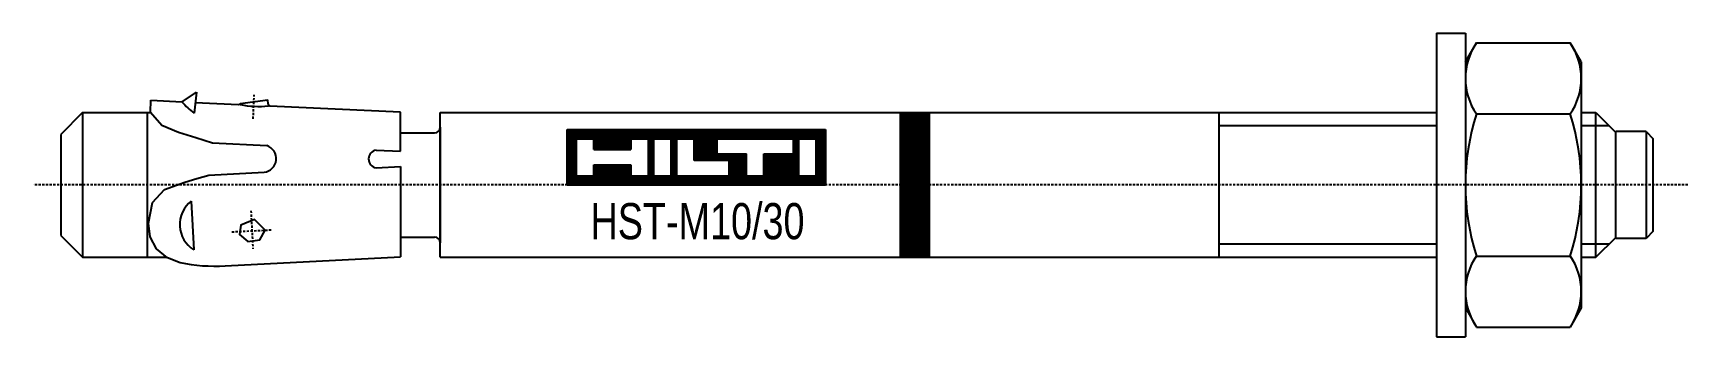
# Model space of a CAD drawing. Header units: millimetres. Extents: x 296 to 4896, y 152 to 3333.
# Drawn here: x 3633.4 to 3747.7, y 1657.1 to 1678.1 of the extents above; entities that cross this region are included whole.
import ezdxf
from ezdxf.enums import TextEntityAlignment as Align

# ---------------------------------------------------------------- set-up
doc = ezdxf.new("R2010")
doc.units = ezdxf.units.MM
doc.linetypes.add('DASHED', pattern=[0.25, 0.15625, -0.09375])
for name, color, linetype in [('1', 1, 'DASHED'), ('10', 1, 'Continuous'), ('2', 3, 'Continuous'), ('3', 4, 'Continuous'), ('4', 2, 'Continuous'), ('951', 1, 'Continuous')]:
    doc.layers.add(name, color=color, linetype=linetype)
doc.styles.get("Standard").update_dxf_attribs({"font": 'arial.ttf'})

# ---------------------------------------------------------------- blocks, each defined once
blk = doc.blocks.new('HST-M10-30')
at = {"layer": '1'}
for p, q in [((-96.71, 4.57), (-96.64, 6.23)), ((2.39, 0), (-111.91, 0)), ((-96.87, -1.78), (-96.73, -4.41)), ((-98.18, -3.24), (-95.45, -3.1))]:
    blk.add_line(p, q, dxfattribs=at)
at = {"layer": '1', "linetype": 'Continuous'}
blk.add_arc((-96.34, 11.79), 6.36, 258.4927, 276.2076, dxfattribs=at)
at = {"layer": '10'}
for p, q in [((-75.02, 0), (-75.02, 3.84)), ((-75.02, 3.84), (-57.18, 3.84)), ((-74.99, 3.84), (-74.99, 0)), ((-74.92, 0), (-74.92, 3.84)), ((-74.86, 3.84), (-74.86, 0)), ((-74.79, 0), (-74.79, 3.84)), ((-74.73, 3.84), (-74.73, 0)), ((-74.67, 0), (-74.67, 3.84)), ((-74.6, 3.84), (-74.6, 0)), ((-74.54, 0), (-74.54, 3.84)), ((-74.47, 3.84), (-74.47, 0)), ((-74.41, 0), (-74.41, 3.84)), ((-74.35, 3.84), (-74.35, 3.2)), ((-74.28, 3.2), (-74.28, 3.84)), ((-74.22, 3.84), (-74.22, 3.2)), ((-74.15, 3.2), (-74.15, 3.84)), ((-74.09, 3.84), (-74.09, 3.2)), ((-74.03, 3.2), (-74.03, 3.84)), ((-73.96, 3.84), (-73.96, 3.2)), ((-73.9, 3.2), (-73.9, 3.84)), ((-73.83, 3.84), (-73.83, 3.2)), ((-73.77, 3.2), (-73.77, 3.84)), ((-73.71, 3.84), (-73.71, 3.2)), ((-73.64, 3.2), (-73.64, 3.84)), ((-73.58, 3.84), (-73.58, 3.2)), ((-73.51, 3.2), (-73.51, 3.84)), ((-73.45, 3.84), (-73.45, 3.2)), ((-73.39, 3.2), (-73.39, 3.84)), ((-73.32, 3.84), (-73.32, 3.2)), ((-73.26, 3.2), (-73.26, 3.84)), ((-73.19, 3.84), (-73.19, 3.2)), ((-73.13, 2.45), (-73.13, 3.84)), ((-73.07, 3.84), (-73.07, 2.45)), ((-73, 2.45), (-73, 3.84)), ((-72.94, 3.84), (-72.94, 2.45)), ((-72.87, 2.45), (-72.87, 3.84)), ((-72.81, 3.84), (-72.81, 2.45)), ((-72.75, 2.45), (-72.75, 3.84)), ((-72.68, 3.84), (-72.68, 2.45)), ((-72.62, 2.45), (-72.62, 3.84)), ((-72.55, 3.84), (-72.55, 2.45)), ((-72.49, 2.45), (-72.49, 3.84)), ((-72.43, 3.84), (-72.43, 2.45)), ((-72.36, 2.45), (-72.36, 3.84)), ((-72.3, 3.84), (-72.3, 2.45)), ((-72.23, 2.45), (-72.23, 3.84)), ((-72.17, 3.84), (-72.17, 2.45)), ((-72.11, 2.45), (-72.11, 3.84)), ((-72.04, 3.84), (-72.04, 2.45)), ((-71.98, 2.45), (-71.98, 3.84)), ((-71.91, 3.84), (-71.91, 2.45)), ((-71.85, 2.45), (-71.85, 3.84)), ((-71.79, 3.84), (-71.79, 2.45)), ((-71.72, 2.45), (-71.72, 3.84)), ((-71.66, 3.84), (-71.66, 2.45)), ((-71.59, 2.45), (-71.59, 3.84)), ((-71.53, 3.84), (-71.53, 2.45)), ((-71.47, 2.45), (-71.47, 3.84)), ((-71.4, 3.84), (-71.4, 2.45)), ((-71.34, 2.45), (-71.34, 3.84)), ((-71.27, 3.84), (-71.27, 2.45)), ((-71.21, 2.45), (-71.21, 3.84)), ((-71.15, 3.84), (-71.15, 2.45)), ((-71.08, 2.45), (-71.08, 3.84)), ((-71.02, 3.84), (-71.02, 2.45)), ((-70.95, 2.45), (-70.95, 3.84)), ((-70.89, 3.84), (-70.89, 2.45)), ((-70.83, 2.45), (-70.83, 3.84)), ((-70.76, 3.84), (-70.76, 2.45)), ((-70.7, 2.45), (-70.7, 3.84)), ((-70.63, 3.84), (-70.63, 2.45)), ((-70.57, 3.2), (-70.57, 3.84)), ((-70.51, 3.84), (-70.51, 3.2)), ((-70.44, 3.2), (-70.44, 3.84)), ((-70.38, 3.84), (-70.38, 3.2)), ((-70.31, 3.2), (-70.31, 3.84)), ((-70.25, 3.84), (-70.25, 3.2)), ((-70.19, 3.2), (-70.19, 3.84)), ((-70.12, 3.84), (-70.12, 3.2)), ((-70.06, 3.2), (-70.06, 3.84)), ((-69.99, 3.84), (-69.99, 3.2)), ((-69.93, 3.2), (-69.93, 3.84)), ((-69.87, 3.84), (-69.87, 3.2)), ((-69.8, 3.2), (-69.8, 3.84)), ((-69.74, 3.84), (-69.74, 3.2)), ((-69.67, 3.2), (-69.67, 3.84)), ((-69.61, 3.84), (-69.61, 3.2)), ((-69.55, 3.2), (-69.55, 3.84)), ((-69.48, 3.84), (-69.48, 3.2)), ((-69.42, 3.2), (-69.42, 3.84)), ((-69.35, 3.84), (-69.35, 0)), ((-69.29, 0), (-69.29, 3.84)), ((-69.23, 3.84), (-69.23, 0)), ((-69.16, 0), (-69.16, 3.84)), ((-69.1, 3.84), (-69.1, 0)), ((-69.03, 3.2), (-69.03, 3.84)), ((-68.97, 3.84), (-68.97, 3.2)), ((-68.91, 3.2), (-68.91, 3.84)), ((-68.84, 3.84), (-68.84, 3.2)), ((-68.78, 3.2), (-68.78, 3.84)), ((-68.71, 3.84), (-68.71, 3.2)), ((-68.65, 3.2), (-68.65, 3.84)), ((-68.59, 3.84), (-68.59, 3.2)), ((-68.52, 3.2), (-68.52, 3.84)), ((-68.46, 3.84), (-68.46, 3.2)), ((-68.39, 3.2), (-68.39, 3.84)), ((-68.33, 3.84), (-68.33, 3.2)), ((-68.27, 3.2), (-68.27, 3.84)), ((-68.2, 3.84), (-68.2, 3.2)), ((-68.14, 3.2), (-68.14, 3.84)), ((-68.07, 3.84), (-68.07, 3.2)), ((-68.01, 3.2), (-68.01, 3.84)), ((-67.95, 3.84), (-67.95, 3.2)), ((-67.88, 3.2), (-67.88, 3.84)), ((-67.82, 3.84), (-67.82, 0)), ((-67.75, 0), (-67.75, 3.84)), ((-67.69, 3.84), (-67.69, 0)), ((-67.63, 0), (-67.63, 3.84)), ((-67.56, 3.84), (-67.56, 0)), ((-67.5, 0), (-67.5, 3.84)), ((-67.43, 3.84), (-67.43, 3.2)), ((-67.37, 3.2), (-67.37, 3.84)), ((-67.31, 3.84), (-67.31, 3.2)), ((-67.24, 3.2), (-67.24, 3.84)), ((-67.18, 3.84), (-67.18, 3.2)), ((-67.11, 3.2), (-67.11, 3.84)), ((-67.05, 3.84), (-67.05, 3.2)), ((-66.99, 3.2), (-66.99, 3.84)), ((-66.92, 3.84), (-66.92, 3.2)), ((-66.86, 3.2), (-66.86, 3.84)), ((-66.79, 3.84), (-66.79, 3.2)), ((-66.73, 3.2), (-66.73, 3.84)), ((-66.67, 3.84), (-66.67, 3.2)), ((-66.6, 3.2), (-66.6, 3.84)), ((-66.54, 3.84), (-66.54, 3.2)), ((-66.47, 3.2), (-66.47, 3.84)), ((-66.41, 3.84), (-66.41, 3.2)), ((-66.35, 3.2), (-66.35, 3.84)), ((-66.28, 3.84), (-66.28, 3.2)), ((-66.22, 1.69), (-66.22, 3.84)), ((-66.15, 3.84), (-66.15, 1.69)), ((-66.09, 1.69), (-66.09, 3.84)), ((-66.03, 3.84), (-66.03, 1.69)), ((-65.96, 1.69), (-65.96, 3.84)), ((-65.9, 3.84), (-65.9, 1.69)), ((-65.83, 1.69), (-65.83, 3.84)), ((-65.77, 3.84), (-65.77, 1.69)), ((-65.71, 1.69), (-65.71, 3.84)), ((-65.64, 3.84), (-65.64, 1.69)), ((-65.58, 1.69), (-65.58, 3.84)), ((-65.51, 3.84), (-65.51, 1.69)), ((-65.45, 1.69), (-65.45, 3.84)), ((-65.39, 3.84), (-65.39, 1.69)), ((-65.32, 1.69), (-65.32, 3.84)), ((-65.26, 3.84), (-65.26, 1.69)), ((-65.19, 1.69), (-65.19, 3.84)), ((-65.13, 3.84), (-65.13, 1.69)), ((-65.07, 1.69), (-65.07, 3.84)), ((-65, 3.84), (-65, 1.69)), ((-64.94, 1.69), (-64.94, 3.84)), ((-64.87, 3.84), (-64.87, 1.69)), ((-64.81, 1.69), (-64.81, 3.84)), ((-64.75, 3.84), (-64.75, 1.69)), ((-64.68, 1.69), (-64.68, 3.84)), ((-64.62, 3.84), (-64.62, 3.2)), ((-64.55, 3.2), (-64.55, 3.84)), ((-64.49, 3.84), (-64.49, 3.2)), ((-64.43, 3.2), (-64.43, 3.84)), ((-64.36, 3.84), (-64.36, 3.2)), ((-64.3, 3.2), (-64.3, 3.84)), ((-64.23, 3.84), (-64.23, 3.2)), ((-64.17, 3.2), (-64.17, 3.84)), ((-64.11, 3.84), (-64.11, 3.2)), ((-64.04, 3.2), (-64.04, 3.84)), ((-63.98, 3.84), (-63.98, 3.2)), ((-63.91, 3.2), (-63.91, 3.84)), ((-63.85, 3.84), (-63.85, 3.2)), ((-63.79, 3.2), (-63.79, 3.84)), ((-63.72, 3.84), (-63.72, 3.2)), ((-63.66, 3.2), (-63.66, 3.84)), ((-63.59, 3.84), (-63.59, 3.2)), ((-63.53, 3.2), (-63.53, 3.84)), ((-63.47, 3.84), (-63.47, 3.2)), ((-63.4, 3.2), (-63.4, 3.84)), ((-63.34, 3.84), (-63.34, 3.2)), ((-63.27, 3.2), (-63.27, 3.84)), ((-63.21, 3.84), (-63.21, 3.2)), ((-63.15, 3.2), (-63.15, 3.84)), ((-63.08, 3.84), (-63.08, 3.2)), ((-63.02, 3.2), (-63.02, 3.84)), ((-62.95, 3.84), (-62.95, 3.2)), ((-62.89, 3.2), (-62.89, 3.84)), ((-62.83, 3.84), (-62.83, 3.2)), ((-62.76, 3.2), (-62.76, 3.84)), ((-62.7, 3.84), (-62.7, 3.2)), ((-62.63, 3.2), (-62.63, 3.84)), ((-62.57, 3.84), (-62.57, 3.2)), ((-62.51, 3.2), (-62.51, 3.84)), ((-62.44, 3.84), (-62.44, 3.2)), ((-62.38, 3.2), (-62.38, 3.84)), ((-62.31, 3.84), (-62.31, 3.2)), ((-62.25, 3.2), (-62.25, 3.84)), ((-62.19, 3.84), (-62.19, 3.2)), ((-62.12, 3.2), (-62.12, 3.84)), ((-62.06, 3.84), (-62.06, 3.2)), ((-61.99, 3.2), (-61.99, 3.84)), ((-61.93, 3.84), (-61.93, 3.2)), ((-61.87, 3.2), (-61.87, 3.84)), ((-61.8, 3.84), (-61.8, 3.2)), ((-61.74, 3.2), (-61.74, 3.84)), ((-61.67, 3.84), (-61.67, 3.2)), ((-61.61, 3.2), (-61.61, 3.84)), ((-61.55, 3.84), (-61.55, 3.2)), ((-61.48, 3.2), (-61.48, 3.84)), ((-61.42, 3.84), (-61.42, 3.2)), ((-61.35, 3.2), (-61.35, 3.84)), ((-61.29, 3.84), (-61.29, 3.2)), ((-61.23, 3.2), (-61.23, 3.84)), ((-61.16, 3.84), (-61.16, 3.2)), ((-61.1, 3.2), (-61.1, 3.84)), ((-61.03, 3.84), (-61.03, 3.2)), ((-60.97, 3.2), (-60.97, 3.84)), ((-60.91, 3.84), (-60.91, 3.2)), ((-60.84, 3.2), (-60.84, 3.84)), ((-60.78, 3.84), (-60.78, 3.2)), ((-60.71, 3.2), (-60.71, 3.84)), ((-60.65, 3.84), (-60.65, 3.2)), ((-60.59, 3.2), (-60.59, 3.84)), ((-60.52, 3.84), (-60.52, 3.2)), ((-60.46, 3.2), (-60.46, 3.84)), ((-60.39, 3.84), (-60.39, 3.2)), ((-60.33, 3.2), (-60.33, 3.84)), ((-60.27, 3.84), (-60.27, 3.2)), ((-60.2, 3.2), (-60.2, 3.84)), ((-60.14, 3.84), (-60.14, 3.2)), ((-60.07, 3.2), (-60.07, 3.84)), ((-60.01, 3.84), (-60.01, 3.2)), ((-59.95, 3.2), (-59.95, 3.84)), ((-59.88, 3.84), (-59.88, 3.2)), ((-59.82, 3.2), (-59.82, 3.84)), ((-59.75, 3.84), (-59.75, 3.2)), ((-59.69, 3.2), (-59.69, 3.84)), ((-59.63, 3.84), (-59.63, 3.2)), ((-59.56, 3.2), (-59.56, 3.84)), ((-59.5, 3.84), (-59.5, 3.2)), ((-59.43, 3.2), (-59.43, 3.84)), ((-59.37, 3.84), (-59.37, 0)), ((-59.31, 0), (-59.31, 3.84)), ((-59.24, 3.84), (-59.24, 0)), ((-59.18, 0), (-59.18, 3.84)), ((-59.11, 3.84), (-59.11, 0)), ((-59.05, 0), (-59.05, 3.84)), ((-58.99, 3.84), (-58.99, 3.2)), ((-58.92, 3.2), (-58.92, 3.84)), ((-58.86, 3.84), (-58.86, 3.2)), ((-58.79, 3.2), (-58.79, 3.84)), ((-58.73, 3.84), (-58.73, 3.2)), ((-58.67, 3.2), (-58.67, 3.84)), ((-58.6, 3.84), (-58.6, 3.2)), ((-58.54, 3.2), (-58.54, 3.84)), ((-58.47, 3.84), (-58.47, 3.2)), ((-58.41, 3.2), (-58.41, 3.84)), ((-58.35, 3.84), (-58.35, 3.2)), ((-58.28, 3.2), (-58.28, 3.84)), ((-58.22, 3.84), (-58.22, 3.2)), ((-58.15, 3.2), (-58.15, 3.84)), ((-58.09, 3.84), (-58.09, 3.2)), ((-58.03, 3.2), (-58.03, 3.84)), ((-57.96, 3.84), (-57.96, 3.2)), ((-57.9, 3.2), (-57.9, 3.84)), ((-57.83, 3.84), (-57.83, 3.2)), ((-57.77, 0), (-57.77, 3.84)), ((-57.71, 3.84), (-57.71, 0)), ((-57.64, 0), (-57.64, 3.84)), ((-57.58, 3.84), (-57.58, 0)), ((-57.51, 0), (-57.51, 3.84)), ((-57.45, 3.84), (-57.45, 0)), ((-57.39, 0), (-57.39, 3.84)), ((-57.32, 3.84), (-57.32, 0)), ((-57.26, 0), (-57.26, 3.84)), ((-57.19, 3.84), (-57.19, 0)), ((-57.18, 0), (-57.18, 3.84)), ((-74.38, 0.64), (-74.38, 3.2)), ((-74.38, 3.2), (-73.18, 3.2)), ((-73.18, 2.45), (-73.18, 3.2)), ((-73.18, 2.45), (-70.62, 2.45)), ((-70.62, 3.2), (-69.41, 3.2)), ((-70.62, 2.45), (-70.62, 3.2)), ((-69.41, 0.64), (-69.41, 3.2)), ((-69.03, 3.2), (-67.83, 3.2)), ((-69.03, 0.64), (-69.03, 3.2)), ((-67.83, 0.64), (-67.83, 3.2)), ((-67.45, 3.2), (-66.25, 3.2)), ((-67.45, 0.64), (-67.45, 3.2)), ((-66.25, 1.69), (-66.25, 3.2)), ((-64.67, 3.2), (-59.4, 3.2)), ((-64.67, 2.15), (-64.67, 3.2)), ((-59.4, 2.15), (-59.4, 3.2)), ((-59.02, 3.2), (-57.82, 3.2)), ((-59.02, 0.64), (-59.02, 3.2)), ((-57.82, 0.64), (-57.82, 3.2)), ((-73.18, 0.64), (-73.18, 1.39)), ((-73.18, 1.39), (-70.62, 1.39)), ((-73.13, 0), (-73.13, 1.39)), ((-73.07, 1.39), (-73.07, 0)), ((-73, 0), (-73, 1.39)), ((-72.94, 1.39), (-72.94, 0)), ((-72.87, 0), (-72.87, 1.39)), ((-72.81, 1.39), (-72.81, 0)), ((-72.75, 0), (-72.75, 1.39)), ((-72.68, 1.39), (-72.68, 0)), ((-72.62, 0), (-72.62, 1.39)), ((-72.55, 1.39), (-72.55, 0)), ((-72.49, 0), (-72.49, 1.39)), ((-72.43, 1.39), (-72.43, 0)), ((-72.36, 0), (-72.36, 1.39)), ((-72.3, 1.39), (-72.3, 0)), ((-72.23, 0), (-72.23, 1.39)), ((-72.17, 1.39), (-72.17, 0)), ((-72.11, 0), (-72.11, 1.39)), ((-72.04, 1.39), (-72.04, 0)), ((-71.98, 0), (-71.98, 1.39)), ((-71.91, 1.39), (-71.91, 0)), ((-71.85, 0), (-71.85, 1.39)), ((-71.79, 1.39), (-71.79, 0)), ((-71.72, 0), (-71.72, 1.39)), ((-71.66, 1.39), (-71.66, 0)), ((-71.59, 0), (-71.59, 1.39)), ((-71.53, 1.39), (-71.53, 0)), ((-71.47, 0), (-71.47, 1.39)), ((-71.4, 1.39), (-71.4, 0)), ((-71.34, 0), (-71.34, 1.39)), ((-71.27, 1.39), (-71.27, 0)), ((-71.21, 0), (-71.21, 1.39)), ((-71.15, 1.39), (-71.15, 0)), ((-71.08, 0), (-71.08, 1.39)), ((-71.02, 1.39), (-71.02, 0)), ((-70.95, 0), (-70.95, 1.39)), ((-70.89, 1.39), (-70.89, 0)), ((-70.83, 0), (-70.83, 1.39)), ((-70.76, 1.39), (-70.76, 0)), ((-70.7, 0), (-70.7, 1.39)), ((-70.63, 1.39), (-70.63, 0)), ((-70.62, 1.39), (-70.62, 0.64)), ((-63.84, 1.69), (-66.25, 1.69)), ((-64.67, 2.15), (-62.63, 2.15)), ((-64.62, 2.15), (-64.62, 1.69)), ((-64.55, 1.69), (-64.55, 2.15)), ((-64.49, 2.15), (-64.49, 1.69)), ((-64.43, 1.69), (-64.43, 2.15)), ((-64.36, 2.15), (-64.36, 1.69)), ((-64.3, 1.69), (-64.3, 2.15)), ((-64.23, 2.15), (-64.23, 1.69)), ((-64.17, 1.69), (-64.17, 2.15)), ((-64.11, 2.15), (-64.11, 1.69)), ((-64.04, 1.69), (-64.04, 2.15)), ((-63.98, 2.15), (-63.98, 1.69)), ((-63.91, 1.69), (-63.91, 2.15)), ((-63.85, 2.15), (-63.85, 1.69)), ((-63.84, 0.64), (-63.84, 1.69)), ((-63.79, 0), (-63.79, 2.15)), ((-63.72, 2.15), (-63.72, 0)), ((-63.66, 0), (-63.66, 2.15)), ((-63.59, 2.15), (-63.59, 0)), ((-63.53, 0), (-63.53, 2.15)), ((-63.47, 2.15), (-63.47, 0)), ((-63.4, 0), (-63.4, 2.15)), ((-63.34, 2.15), (-63.34, 0)), ((-63.27, 0), (-63.27, 2.15)), ((-63.21, 2.15), (-63.21, 0)), ((-63.15, 0), (-63.15, 2.15)), ((-63.08, 2.15), (-63.08, 0)), ((-63.02, 0), (-63.02, 2.15)), ((-62.95, 2.15), (-62.95, 0)), ((-62.89, 0), (-62.89, 2.15)), ((-62.83, 2.15), (-62.83, 0)), ((-62.76, 0), (-62.76, 2.15)), ((-62.7, 2.15), (-62.7, 0)), ((-62.63, 0.64), (-62.63, 2.15)), ((-61.43, 0.64), (-61.43, 2.15)), ((-61.43, 2.15), (-59.4, 2.15)), ((-61.42, 2.15), (-61.42, 0)), ((-61.35, 0), (-61.35, 2.15)), ((-61.29, 2.15), (-61.29, 0)), ((-61.23, 0), (-61.23, 2.15)), ((-61.16, 2.15), (-61.16, 0)), ((-61.1, 0), (-61.1, 2.15)), ((-61.03, 2.15), (-61.03, 0)), ((-60.97, 0), (-60.97, 2.15)), ((-60.91, 2.15), (-60.91, 0)), ((-60.84, 0), (-60.84, 2.15)), ((-60.78, 2.15), (-60.78, 0)), ((-60.71, 0), (-60.71, 2.15)), ((-60.65, 2.15), (-60.65, 0)), ((-60.59, 0), (-60.59, 2.15)), ((-60.52, 2.15), (-60.52, 0)), ((-60.46, 0), (-60.46, 2.15)), ((-60.39, 2.15), (-60.39, 0)), ((-60.33, 0), (-60.33, 2.15)), ((-60.27, 2.15), (-60.27, 0)), ((-60.2, 0), (-60.2, 2.15)), ((-60.14, 2.15), (-60.14, 0)), ((-60.07, 0), (-60.07, 2.15)), ((-60.01, 2.15), (-60.01, 0)), ((-59.95, 0), (-59.95, 2.15)), ((-59.88, 2.15), (-59.88, 0)), ((-59.82, 0), (-59.82, 2.15)), ((-59.75, 2.15), (-59.75, 0)), ((-59.69, 0), (-59.69, 2.15)), ((-59.63, 2.15), (-59.63, 0)), ((-59.56, 0), (-59.56, 2.15)), ((-59.5, 2.15), (-59.5, 0)), ((-59.43, 0), (-59.43, 2.15)), ((-75.02, 0), (-57.18, 0)), ((-74.38, 0.64), (-73.18, 0.64)), ((-74.35, 0.64), (-74.35, 0)), ((-74.28, 0), (-74.28, 0.64)), ((-74.22, 0.64), (-74.22, 0)), ((-74.15, 0), (-74.15, 0.64)), ((-74.09, 0.64), (-74.09, 0)), ((-74.03, 0), (-74.03, 0.64)), ((-73.96, 0.64), (-73.96, 0)), ((-73.9, 0), (-73.9, 0.64)), ((-73.83, 0.64), (-73.83, 0)), ((-73.77, 0), (-73.77, 0.64)), ((-73.71, 0.64), (-73.71, 0)), ((-73.64, 0), (-73.64, 0.64)), ((-73.58, 0.64), (-73.58, 0)), ((-73.51, 0), (-73.51, 0.64)), ((-73.45, 0.64), (-73.45, 0)), ((-73.39, 0), (-73.39, 0.64)), ((-73.32, 0.64), (-73.32, 0)), ((-73.26, 0), (-73.26, 0.64)), ((-73.19, 0.64), (-73.19, 0)), ((-70.62, 0.64), (-69.41, 0.64)), ((-70.57, 0), (-70.57, 0.64)), ((-70.51, 0.64), (-70.51, 0)), ((-70.44, 0), (-70.44, 0.64)), ((-70.38, 0.64), (-70.38, 0)), ((-70.31, 0), (-70.31, 0.64)), ((-70.25, 0.64), (-70.25, 0)), ((-70.19, 0), (-70.19, 0.64)), ((-70.12, 0.64), (-70.12, 0)), ((-70.06, 0), (-70.06, 0.64)), ((-69.99, 0.64), (-69.99, 0)), ((-69.93, 0), (-69.93, 0.64)), ((-69.87, 0.64), (-69.87, 0)), ((-69.8, 0), (-69.8, 0.64)), ((-69.74, 0.64), (-69.74, 0)), ((-69.67, 0), (-69.67, 0.64)), ((-69.61, 0.64), (-69.61, 0)), ((-69.55, 0), (-69.55, 0.64)), ((-69.48, 0.64), (-69.48, 0)), ((-69.42, 0), (-69.42, 0.64)), ((-69.03, 0), (-69.03, 0.64)), ((-69.03, 0.64), (-67.83, 0.64)), ((-68.97, 0.64), (-68.97, 0)), ((-68.91, 0), (-68.91, 0.64)), ((-68.84, 0.64), (-68.84, 0)), ((-68.78, 0), (-68.78, 0.64)), ((-68.71, 0.64), (-68.71, 0)), ((-68.65, 0), (-68.65, 0.64)), ((-68.59, 0.64), (-68.59, 0)), ((-68.52, 0), (-68.52, 0.64)), ((-68.46, 0.64), (-68.46, 0)), ((-68.39, 0), (-68.39, 0.64)), ((-68.33, 0.64), (-68.33, 0)), ((-68.27, 0), (-68.27, 0.64)), ((-68.2, 0.64), (-68.2, 0)), ((-68.14, 0), (-68.14, 0.64)), ((-68.07, 0.64), (-68.07, 0)), ((-68.01, 0), (-68.01, 0.64)), ((-67.95, 0.64), (-67.95, 0)), ((-67.88, 0), (-67.88, 0.64)), ((-67.45, 0.64), (-63.84, 0.64)), ((-67.43, 0.64), (-67.43, 0)), ((-67.37, 0), (-67.37, 0.64)), ((-67.31, 0.64), (-67.31, 0)), ((-67.24, 0), (-67.24, 0.64)), ((-67.18, 0.64), (-67.18, 0)), ((-67.11, 0), (-67.11, 0.64)), ((-67.05, 0.64), (-67.05, 0)), ((-66.99, 0), (-66.99, 0.64)), ((-66.92, 0.64), (-66.92, 0)), ((-66.86, 0), (-66.86, 0.64)), ((-66.79, 0.64), (-66.79, 0)), ((-66.73, 0), (-66.73, 0.64)), ((-66.67, 0.64), (-66.67, 0)), ((-66.6, 0), (-66.6, 0.64)), ((-66.54, 0.64), (-66.54, 0)), ((-66.47, 0), (-66.47, 0.64)), ((-66.41, 0.64), (-66.41, 0)), ((-66.35, 0), (-66.35, 0.64)), ((-66.28, 0.64), (-66.28, 0)), ((-66.22, 0), (-66.22, 0.64)), ((-66.15, 0.64), (-66.15, 0)), ((-66.09, 0), (-66.09, 0.64)), ((-66.03, 0.64), (-66.03, 0)), ((-65.96, 0), (-65.96, 0.64)), ((-65.9, 0.64), (-65.9, 0)), ((-65.83, 0), (-65.83, 0.64)), ((-65.77, 0.64), (-65.77, 0)), ((-65.71, 0), (-65.71, 0.64)), ((-65.64, 0.64), (-65.64, 0)), ((-65.58, 0), (-65.58, 0.64)), ((-65.51, 0.64), (-65.51, 0)), ((-65.45, 0), (-65.45, 0.64)), ((-65.39, 0.64), (-65.39, 0)), ((-65.32, 0), (-65.32, 0.64)), ((-65.26, 0.64), (-65.26, 0)), ((-65.19, 0), (-65.19, 0.64)), ((-65.13, 0.64), (-65.13, 0)), ((-65.07, 0), (-65.07, 0.64)), ((-65, 0.64), (-65, 0)), ((-64.94, 0), (-64.94, 0.64)), ((-64.87, 0.64), (-64.87, 0)), ((-64.81, 0), (-64.81, 0.64)), ((-64.75, 0.64), (-64.75, 0)), ((-64.68, 0), (-64.68, 0.64)), ((-64.62, 0.64), (-64.62, 0)), ((-64.55, 0), (-64.55, 0.64)), ((-64.49, 0.64), (-64.49, 0)), ((-64.43, 0), (-64.43, 0.64)), ((-64.36, 0.64), (-64.36, 0)), ((-64.3, 0), (-64.3, 0.64)), ((-64.23, 0.64), (-64.23, 0)), ((-64.17, 0), (-64.17, 0.64)), ((-64.11, 0.64), (-64.11, 0)), ((-64.04, 0), (-64.04, 0.64)), ((-63.98, 0.64), (-63.98, 0)), ((-63.91, 0), (-63.91, 0.64)), ((-63.85, 0.64), (-63.85, 0)), ((-62.63, 0), (-62.63, 0.64)), ((-62.63, 0.64), (-61.43, 0.64)), ((-62.57, 0.64), (-62.57, 0)), ((-62.51, 0), (-62.51, 0.64)), ((-62.44, 0.64), (-62.44, 0)), ((-62.38, 0), (-62.38, 0.64)), ((-62.31, 0.64), (-62.31, 0)), ((-62.25, 0), (-62.25, 0.64)), ((-62.19, 0.64), (-62.19, 0)), ((-62.12, 0), (-62.12, 0.64)), ((-62.06, 0.64), (-62.06, 0)), ((-61.99, 0), (-61.99, 0.64)), ((-61.93, 0.64), (-61.93, 0)), ((-61.87, 0), (-61.87, 0.64)), ((-61.8, 0.64), (-61.8, 0)), ((-61.74, 0), (-61.74, 0.64)), ((-61.67, 0.64), (-61.67, 0)), ((-61.61, 0), (-61.61, 0.64)), ((-61.55, 0.64), (-61.55, 0)), ((-61.48, 0), (-61.48, 0.64)), ((-59.02, 0.64), (-57.82, 0.64)), ((-58.99, 0.64), (-58.99, 0)), ((-58.92, 0), (-58.92, 0.64)), ((-58.86, 0.64), (-58.86, 0)), ((-58.79, 0), (-58.79, 0.64)), ((-58.73, 0.64), (-58.73, 0)), ((-58.67, 0), (-58.67, 0.64)), ((-58.6, 0.64), (-58.6, 0)), ((-58.54, 0), (-58.54, 0.64)), ((-58.47, 0.64), (-58.47, 0)), ((-58.41, 0), (-58.41, 0.64)), ((-58.35, 0.64), (-58.35, 0)), ((-58.28, 0), (-58.28, 0.64)), ((-58.22, 0.64), (-58.22, 0)), ((-58.15, 0), (-58.15, 0.64)), ((-58.09, 0.64), (-58.09, 0)), ((-58.03, 0), (-58.03, 0.64)), ((-57.96, 0.64), (-57.96, 0)), ((-57.9, 0), (-57.9, 0.64)), ((-57.83, 0.64), (-57.83, 0))]:
    blk.add_line(p, q, dxfattribs=at)
at = {"layer": '2'}
for p, q in [((-14.98, 10.5), (-12.98, 10.5)), ((-14.98, 10.5), (-14.98, -10.5)), ((-12.98, 10.5), (-12.98, -10.5)), ((-12.98, 8.5), (-12.22, 9.82)), ((-12.22, 9.82), (-5.74, 9.82)), ((-4.98, 8.5), (-5.74, 9.82)), ((-4.98, 8.5), (-4.98, -8.5)), ((-103.81, 5.03), (-103.77, 5.85)), ((-103.77, 5.85), (-101.62, 5.75)), ((-101.62, 5.75), (-100.63, 6.41)), ((-100.63, 6.41), (-100.79, 4.96)), ((-97.61, 5.64), (-95.71, 5.88)), ((-95.67, 5.58), (-95.71, 5.88)), ((-108.5, 5), (-110, 3.5)), ((-108.5, 5), (-108.5, -5)), ((-108.5, 5), (-103.79, 5)), ((-104.01, -5), (-104.01, 5)), ((-100.71, 5.71), (-97.73, 5.57)), ((-95.55, 5.47), (-86.53, 5.05)), ((-86.53, 2.33), (-86.53, 5.03)), ((-83.8, 5), (-14.98, 5)), ((-83.8, -5), (-83.8, 5)), ((-52, -5), (-52, 5)), ((-50, -5), (-50, 5)), ((-30, 5), (-30, -5)), ((-12.22, 4.91), (-5.74, 4.91)), ((-4.98, 5), (-3.98, 5)), ((-3.98, 5), (-2.6, 3.62)), ((-3.98, -5), (-3.98, 5)), ((-110, 3.5), (-110, -3.5)), ((-86.53, 3.6), (-84.18, 3.6)), ((-83.8, 3.99), (-83.8, -3.99)), ((-0.5, 3.7), (-2.6, 3.7)), ((-2.6, -3.62), (-2.6, 3.62)), ((-0.5, 3.7), (-0.5, -3.7)), ((-0.5, 3.7), (0, 3.2)), ((-99.53, 2.92), (-95.77, 2.72)), ((-88.21, 2.41), (-86.53, 2.33)), ((0, -3.2), (0, 3.2)), ((-88.21, 1.19), (-86.53, 1.28)), ((-86.53, 1.28), (-86.53, -4.96)), ((-99.78, 0.68), (-95.96, 0.88)), ((-100.99, -1.13), (-100.82, -4.48)), ((0, -3.2), (-0.5, -3.7)), ((-110, -3.5), (-108.5, -5)), ((-86.53, -3.6), (-84.18, -3.6)), ((-3.98, -5), (-2.6, -3.62)), ((-0.5, -3.7), (-2.6, -3.7)), ((-108.5, -5), (-102.71, -5)), ((-98.65, -5.59), (-86.53, -4.96)), ((-83.8, -5), (-14.98, -5)), ((-12.22, -4.91), (-5.74, -4.91)), ((-4.98, -5), (-3.98, -5)), ((-12.98, -8.5), (-12.22, -9.82)), ((-4.98, -8.5), (-5.74, -9.82)), ((-12.22, -9.82), (-5.74, -9.82)), ((-14.98, -10.5), (-12.98, -10.5))]:
    blk.add_line(p, q, dxfattribs=at)
for points in [[(-103.81, 5.03), (-103.01, 4.14), (-101.88, 3.65), (-100.68, 3.28), (-99.53, 2.92)], [(-103.94, -2.64), (-103.67, -1.2), (-102.84, -0.31), (-101.44, 0.2), (-100.6, 0.44), (-99.78, 0.68)], [(-101.76, -5.37), (-102.64, -5.04), (-103.38, -4.42), (-103.82, -3.58), (-103.94, -2.64)]]:
    blk.add_lwpolyline(points, dxfattribs=at)
blk.add_lwpolyline([(-95.89, -3.12), (-96.63, -2.39), (-97.57, -2.77), (-97.66, -3.42), (-97.09, -3.91), (-96.25, -3.79)], close=True, dxfattribs=at)
for centre, radius, start, end in [((-8.64, 7.36), 4.34, 145.5615, 214.4385), ((-9.32, 7.36), 4.34, 325.5615, 34.4385), ((-97.79, 9), 5.03, 220.2631, 233.3507), ((-97.72, 5.69), 0.126, 267.3502, 334.0901), ((-95.55, 5.59), 0.126, 187.3502, 267.3502), ((3.24, 0), 16.22, 162.383, 197.617), ((-21.2, 0), 16.22, 342.383, 17.617), ((-84.18, 3.99), 0.383, 270, 0), ((-96.06, 1.82), 0.945, 276.1253, 72.1482), ((-88.12, 1.8), 0.618, 98.5979, 261.4021), ((-99.73, -2.74), 2.05, 128.033, 237.967), ((-84.18, -3.99), 0.383, 0, 90), ((-99.31, 6.89), 12.5, 258.7007, 273), ((-8.64, -7.36), 4.34, 145.5615, 214.4385), ((-9.32, -7.36), 4.34, 325.5615, 34.4385)]:
    blk.add_arc(centre, radius, start, end, dxfattribs=at)
at = {"layer": '4'}
for p, q in [((-50, 5), (-52, 3)), ((-52, 3.14), (-50.14, 5)), ((-50.29, 5), (-52, 3.29)), ((-52, 3.43), (-50.43, 5)), ((-50.57, 5), (-52, 3.57)), ((-52, 3.71), (-50.71, 5)), ((-50.85, 5), (-52, 3.85)), ((-52, 3.99), (-50.99, 5)), ((-51.13, 5), (-52, 4.13)), ((-52, 4.28), (-51.28, 5)), ((-51.42, 5), (-52, 4.42)), ((-52, 4.56), (-51.56, 5)), ((-51.7, 5), (-52, 4.7)), ((-52, 4.84), (-51.84, 5)), ((-51.98, 5), (-52, 4.98)), ((-52, 2.86), (-50, 4.86)), ((-50, 4.72), (-52, 2.72)), ((-52, 2.58), (-50, 4.58)), ((-50, 4.44), (-52, 2.44)), ((-52, 2.3), (-50, 4.3)), ((-50, 4.15), (-52, 2.15)), ((-52, 2.01), (-50, 4.01)), ((-50, 3.87), (-52, 1.87)), ((-52, 1.73), (-50, 3.73)), ((-50, 3.59), (-52, 1.59)), ((-52, 1.45), (-50, 3.45)), ((-50, 3.31), (-52, 1.31)), ((-52, 1.16), (-50, 3.16)), ((-50, 3.02), (-52, 1.02)), ((-52, 0.88), (-50, 2.88)), ((-50, 2.74), (-52, 0.74)), ((-52, 0.6), (-50, 2.6)), ((-50, 2.46), (-52, 0.46)), ((-52, 0.32), (-50, 2.32)), ((-50, 2.17), (-52, 0.17)), ((-52, 0.03), (-50, 2.03)), ((-50, 1.89), (-52, -0.11)), ((-52, -0.25), (-50, 1.75)), ((-50, 1.61), (-52, -0.39)), ((-52, -0.53), (-50, 1.47)), ((-50, 1.33), (-52, -0.67)), ((-52, -0.82), (-50, 1.18)), ((-50, 1.04), (-52, -0.96)), ((-52, -1.1), (-50, 0.9)), ((-50, 0.76), (-52, -1.24)), ((-52, -1.38), (-50, 0.62)), ((-50, 0.48), (-52, -1.52)), ((-52, -1.66), (-50, 0.34)), ((-50, 0.19), (-52, -1.81)), ((-52, -1.95), (-50, 0.05)), ((-50, -0.09), (-52, -2.09)), ((-52, -2.23), (-50, -0.23)), ((-50, -0.37), (-52, -2.37)), ((-52, -2.51), (-50, -0.51)), ((-50, -0.65), (-52, -2.65)), ((-52, -2.8), (-50, -0.8)), ((-50, -0.94), (-52, -2.94)), ((-52, -3.08), (-50, -1.08)), ((-50, -1.22), (-52, -3.22)), ((-52, -3.36), (-50, -1.36)), ((-50, -1.5), (-52, -3.5)), ((-52, -3.64), (-50, -1.64)), ((-50, -1.79), (-52, -3.79)), ((-52, -3.93), (-50, -1.93)), ((-50, -2.07), (-52, -4.07)), ((-52, -4.21), (-50, -2.21)), ((-50, -2.35), (-52, -4.35)), ((-52, -4.49), (-50, -2.49)), ((-50, -2.63), (-52, -4.63)), ((-52, -4.78), (-50, -2.78)), ((-50, -2.92), (-52, -4.92)), ((-51.94, -5), (-50, -3.06)), ((-50, -3.2), (-51.8, -5)), ((-51.66, -5), (-50, -3.34)), ((-50, -3.48), (-51.52, -5)), ((-51.38, -5), (-50, -3.62)), ((-50, -3.76), (-51.24, -5)), ((-51.09, -5), (-50, -3.91)), ((-50, -4.05), (-50.95, -5)), ((-50.81, -5), (-50, -4.19)), ((-50, -4.33), (-50.67, -5)), ((-50.53, -5), (-50, -4.47)), ((-50, -4.61), (-50.39, -5)), ((-50.25, -5), (-50, -4.75)), ((-50, -4.9), (-50.1, -5))]:
    blk.add_line(p, q, dxfattribs=at)
at = {"layer": '951'}
for p, q in [((-14.98, 4.08), (-30, 4.08)), ((-3.06, 4.08), (-4.98, 4.08)), ((-14.98, -4.08), (-30, -4.08)), ((-3.06, -4.08), (-4.98, -4.08))]:
    blk.add_line(p, q, dxfattribs=at)
at = {"layer": '3', "width": 0.746789}
blk.add_text('HST-M10/30', height=2.5, dxfattribs=at).set_placement((-66.02, -3.75), align=Align.CENTER)

msp = doc.modelspace()

# ---------------------------------------------------------------- block references
at = {"color": 3}
msp.add_blockref('HST-M10-30', (3745.3, 1667.64), dxfattribs=at)

doc.saveas('drawing.dxf')
